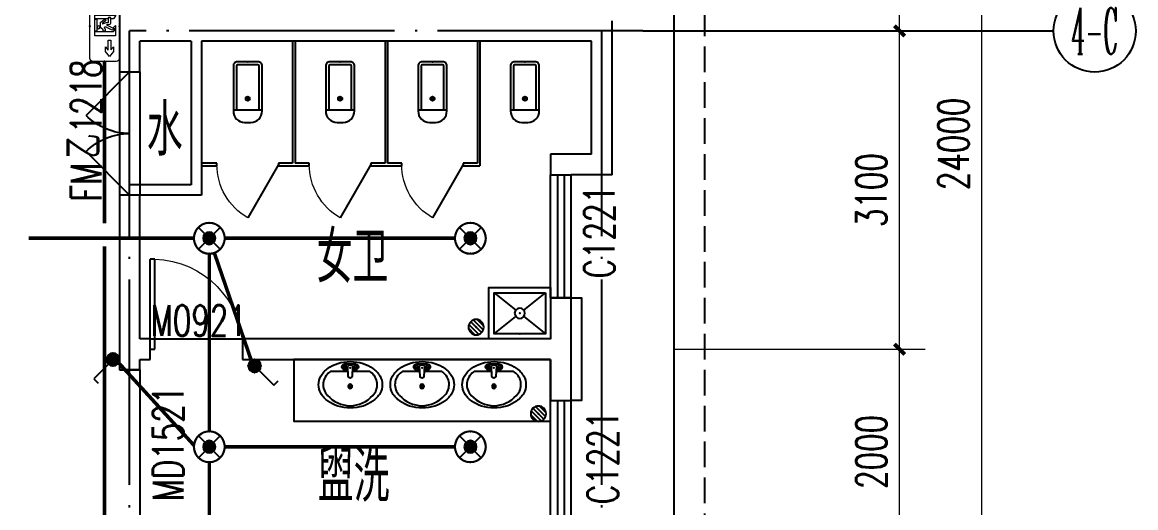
# Model space of a CAD drawing. Extents: x -124594 to 516503, y -3148 to 203159.
# Drawn here: x 60512 to 71358, y 103247 to 107976 of the extents above; entities that cross this region are included whole.
import ezdxf
from ezdxf.enums import TextEntityAlignment as Align

# ---------------------------------------------------------------- set-up
doc = ezdxf.new("R2010")
doc.units = 0
doc.header["$LTSCALE"] = 1000
doc.header["$MEASUREMENT"] = 0
doc.linetypes.add('DASH', pattern=[0.35, 0.25, -0.1])
doc.linetypes.add('DOTE', pattern=[2.42, 2, -0.2, 0.02, -0.2])
for name, color, linetype in [('AXIS', 3, 'Continuous'), ('AXIS_TEXT', 7, 'Continuous'), ('DOOR_FIRE_TEXT', 7, 'Continuous'), ('EQUIP-消防', 3, 'Continuous'), ('EQUIP-照明', 3, 'Continuous'), ('J-AXIS-轴线', 1, 'DOTE'), ('J-DOOR-窗', 8, 'Continuous'), ('J-DOOR-门', 8, 'Continuous'), ('J-DRAN-地面及散水', 45, 'Continuous'), ('J-FLOR-洞口', 4, 'Continuous'), ('J-FURN-厨卫', 253, 'Continuous'), ('J-WALL-墙体', 2, 'Continuous'), ('LATRINE', 8, 'Continuous'), ('PUB_TEXT', 7, 'Continuous'), ('TEL_TEXT', 7, 'Continuous'), ('WINDOW_TEXT', 7, 'Continuous'), ('WIRE-应急', 1, 'DASH'), ('WIRE-照明', 1, 'Continuous'), ('装饰柱', 7, 'Continuous')]:
    doc.layers.add(name, color=color, linetype=linetype)
doc.layers.add('建筑底图', color=8, linetype='Continuous', lineweight=5)
doc.styles.add('_TCH_AXIS', font='COMPLEX', dxfattribs={"bigfont": 'GBCBIG'})
doc.styles.add('_TCH_DIM_T3', font='SIMPLEX', dxfattribs={"width": 0.705882, "bigfont": 'GBCBIG'})
doc.styles.add('_TCH_WINDOW', font='SIMPLEX', dxfattribs={"height": 3.5, "bigfont": 'GBCBIG'})
doc.styles.add('_TEL_DIM', font='SIMPLEX', dxfattribs={"width": 0.8, "height": 3.5, "bigfont": 'HZTXT'})
doc.styles.add('COMPLEX', font='COMPLEX')
doc.styles.add('HZ', font='simplex.shx', dxfattribs={"width": 0.7, "bigfont": 'hztxt.shx'})
doc.dimstyles.new('_TCH_ARCH&&100', dxfattribs={"dimtxt": 297.5, "dimasz": 100, "dimexe": 250, "dimexo": 300, "dimgap": 126.25, "dimtad": 1, "dimdec": 0, "dimzin": 0, "dimdsep": 46, "dimtxsty": '_TCH_DIM_T3', "dimblk": 'ARCHTICK', "dimcen": 0.09, "dimclrt": 7, "dimazin": 2, "dimtfac": 1, "dimtdec": 0, "dimtix": 1, "dimtmove": 2, "dimatfit": 3, "dimfxl": 1, "dimtolj": 1, "dimtzin": 0, "dimarcsym": 0})

# ---------------------------------------------------------------- blocks, each defined once
blk = doc.blocks.new('$lvtry$00000196')
at = {"color": 0}
for points in [[(219, -385, 0.106486), (289, -308, 0.130324), (310, -225, 0.130324), (289, -143, 0.106486), (219, -66, 0.084172), (123, -18, 0.073176), (0, 0, 0.073176), (-123, -18, 0.084172), (-219, -66, 0.106486), (-289, -143, 0.130324), (-310, -225, 0.130324), (-289, -308, 0.106486), (-219, -385, 0.084172), (-123, -433, 0.073176), (0, -451, 0.073176), (123, -433, 0.084172)], [(-22, -44), (-17, -142, 1), (21, -142), (26, -44, 0.493794)]]:
    blk.add_lwpolyline(points, format="xyb", close=True, dxfattribs=at)
for points in [[(-218, -329, -0.467303), (-199, -103, -0.154885), (-179, -96), (-17, -96, -0.154885)], [(21, -96), (183, -96, -0.154885), (203, -103, -0.467303), (222, -329, -0.210278), (2, -430, -0.210278), (-218, -329, -0.467303)]]:
    blk.add_lwpolyline(points, format="xyb", dxfattribs=at)
for points in [[(-52, -25), (56, -25)], [(-52, -78), (-20, -78)], [(24, -78), (56, -78)]]:
    blk.add_lwpolyline(points, dxfattribs=at)
for centre, radius in [((-52, -52), 19.4), ((-52, -52), 12.6), ((56, -52), 19.4), ((56, -52), 12.6), ((2, -241), 19.7), ((2, -241), 14.7)]:
    blk.add_circle(centre, radius, dxfattribs=at)
for centre, start, end in [((-52, -52), 90, 270), ((56, -52), 270, 90)]:
    blk.add_arc(centre, 26.5, start, end, dxfattribs=at)
for p in [(2, -62), (2, -241)]:
    blk.add_point(p, dxfattribs=at)
blk = doc.blocks.new('$lvtry$00000171')
for p, q in [((-74, 11), (-11, 74)), ((-70, -27), (27, 70)), ((-53, -53), (53, 53)), ((-27, -70), (70, 27)), ((11, -74), (74, -11))]:
    blk.add_line(p, q)
blk.add_circle((0, 0), 75)
blk.add_point((0, 0))
blk = doc.blocks.new('$lvtry$00000191')
at = {"color": 0}
for p, q in [((-250, -50, 0), (-39, -219, 0)), ((39, -219, 0), (250, -50, 0)), ((-250, -450, 0), (-39, -281, 0)), ((39, -281, 0), (250, -450, 0))]:
    blk.add_line(p, q, dxfattribs=at)
at = {"color": 0, "elevation": 0}
for points in [[(300, -500), (300, 0), (-300, 0), (-300, -500)], [(250, -450), (250, -50), (-250, -50), (-250, -450)]]:
    blk.add_lwpolyline(points, close=True, dxfattribs=at)
at = {"color": 0}
blk.add_circle((0, -250, 0), 50, dxfattribs=at)
for p in [(0, -50, 0), (0, -250, 0)]:
    blk.add_point(p, dxfattribs=at)
blk = doc.blocks.new('_AXISO')
blk.add_circle((0, 0), 0.5)
at = {"layer": 'AXIS_TEXT', "style": 'COMPLEX', "width": 1.041667}
blk.add_attdef('A', text='', height=0.56, dxfattribs=at).set_placement((-0.25, -0.28), (0.25, -0.28), align=Align.FIT)
blk = doc.blocks.new('$TCHSYS$WIN2D')
for p, q in [((-0.5, 0.5), (0.5, 0.5)), ((-0.5, 0.5), (-0.5, -0.5)), ((0.5, 0.5), (0.5, -0.5)), ((0.5, 0.1667), (-0.5, 0.1667)), ((0.5, -0.1667), (-0.5, -0.1667)), ((-0.5, -0.5), (0.5, -0.5))]:
    blk.add_line(p, q)
blk = doc.blocks.new('_ArchTick')
at = {"color": 0, "linetype": 'ByBlock', "const_width": 0.4}
blk.add_lwpolyline([(-0.5, -0.5), (0.5, 0.5)], dxfattribs=at)
blk = doc.blocks.new('*D137')
at = {"layer": 'AXIS', "color": 0, "lineweight": -2, "transparency": 16777216}
for p, q in [((66858, 118791), (70108, 118791)), ((69858, 94791), (69858, 118791)), ((66858, 94791), (70108, 94791))]:
    blk.add_line(p, q, dxfattribs=at)
at = {"layer": 'Defpoints', "color": 0, "transparency": 16777216}
for p in [(66558, 118791), (69858, 118791), (66558, 94791)]:
    blk.add_point(p, dxfattribs=at)
at = {"layer": 'AXIS', "color": 0, "lineweight": -2, "transparency": 16777216, "xscale": 100, "yscale": 100, "zscale": 100}
for p, rotation in [((69858, 118791), 90), ((69858, 94791), 270)]:
    blk.add_blockref('_ArchTick', p, dxfattribs=dict(at, rotation=rotation))
at = {"layer": 'AXIS', "color": 7, "transparency": 16777216, "insert": (69583, 106791), "char_height": 297.5, "attachment_point": 5, "rotation": 90, "style": '_TCH_DIM_T3'}
blk.add_mtext('\\A1;24000', dxfattribs=at)
blk = doc.blocks.new('*D140')
at = {"layer": 'AXIS', "color": 0, "lineweight": -2, "transparency": 16777216}
for p, q in [((66858, 104791), (69308, 104791)), ((69058, 102791), (69058, 104791)), ((66858, 102791), (69308, 102791))]:
    blk.add_line(p, q, dxfattribs=at)
at = {"layer": 'Defpoints', "color": 0, "transparency": 16777216}
for p in [(66558, 104791), (69058, 104791), (66558, 102791)]:
    blk.add_point(p, dxfattribs=at)
at = {"layer": 'AXIS', "color": 0, "lineweight": -2, "transparency": 16777216, "xscale": 100, "yscale": 100, "zscale": 100}
for p, rotation in [((69058, 104791), 90), ((69058, 102791), 270)]:
    blk.add_blockref('_ArchTick', p, dxfattribs=dict(at, rotation=rotation))
at = {"layer": 'AXIS', "color": 7, "transparency": 16777216, "insert": (68783, 103791), "char_height": 297.5, "attachment_point": 5, "rotation": 90, "style": '_TCH_DIM_T3'}
blk.add_mtext('\\A1;2000', dxfattribs=at)
blk = doc.blocks.new('*D141')
at = {"layer": 'AXIS', "color": 0, "lineweight": -2, "transparency": 16777216}
for p, q in [((66858, 107891), (69308, 107891)), ((69058, 104791), (69058, 107891)), ((66858, 104791), (69308, 104791))]:
    blk.add_line(p, q, dxfattribs=at)
at = {"layer": 'Defpoints', "color": 0, "transparency": 16777216}
for p in [(66558, 107891), (69058, 107891), (66558, 104791)]:
    blk.add_point(p, dxfattribs=at)
at = {"layer": 'AXIS', "color": 0, "lineweight": -2, "transparency": 16777216, "xscale": 100, "yscale": 100, "zscale": 100}
for p, rotation in [((69058, 107891), 90), ((69058, 104791), 270)]:
    blk.add_blockref('_ArchTick', p, dxfattribs=dict(at, rotation=rotation))
at = {"layer": 'AXIS', "color": 7, "transparency": 16777216, "insert": (68783, 106341), "char_height": 297.5, "attachment_point": 5, "rotation": 90, "style": '_TCH_DIM_T3'}
blk.add_mtext('\\A1;3100', dxfattribs=at)
blk = doc.blocks.new('*D142')
at = {"layer": 'AXIS', "color": 0, "lineweight": -2, "transparency": 16777216}
for p, q in [((66858, 110791), (69308, 110791)), ((69058, 107891), (69058, 110791)), ((66858, 107891), (69308, 107891))]:
    blk.add_line(p, q, dxfattribs=at)
at = {"layer": 'Defpoints', "color": 0, "transparency": 16777216}
for p in [(66558, 110791), (69058, 110791), (66558, 107891)]:
    blk.add_point(p, dxfattribs=at)
at = {"layer": 'AXIS', "color": 0, "lineweight": -2, "transparency": 16777216, "xscale": 100, "yscale": 100, "zscale": 100}
for p, rotation in [((69058, 110791), 90), ((69058, 107891), 270)]:
    blk.add_blockref('_ArchTick', p, dxfattribs=dict(at, rotation=rotation))
at = {"layer": 'AXIS', "color": 7, "transparency": 16777216, "insert": (68783, 109341), "char_height": 297.5, "attachment_point": 5, "rotation": 90, "style": '_TCH_DIM_T3'}
blk.add_mtext('\\A1;2900', dxfattribs=at)
blk = doc.blocks.new('$DorLib2D$00000001')
for p, q in [((0.45, 0.975), (0.5, 0.975)), ((0.45, 0), (0.45, 0.975)), ((0.5, 0), (0.5, 0.975)), ((0.5, 0), (0.45, 0))]:
    blk.add_line(p, q)
at = {"lineweight": 13}
blk.add_arc((0.475, 0), 0.975, 91.4693, 180, dxfattribs=at)
blk = doc.blocks.new('$TCHSYS$APDOOR2D')
blk.add_line((0.5, 0), (0, 0.866))
at = {"lineweight": 13}
blk.add_arc((0.5, 0), 1, 120, 180, dxfattribs=at)
blk = doc.blocks.new('$DorLib2D$00000116')
at = {"color": 0}
for p, q in [((-0.5, 0), (-0.1464, 0.3536)), ((0.5, 0), (0.1464, 0.3536))]:
    blk.add_line(p, q, dxfattribs=at)
for centre, start, end in [((-0.5, 0), 0, 45), ((0.5, 0), 135, 180)]:
    blk.add_arc(centre, 0.5, start, end, dxfattribs=at)
blk = doc.blocks.new('$lvtry$00000202')
at = {"color": 0}
for p, q in [((-110, -40, 0), (-110, -470, 0)), ((100, -30, 0), (-100, -30, 0)), ((110, -470, 0), (110, -40, 0)), ((140, -470, 0), (-140, -470, 0))]:
    blk.add_line(p, q, dxfattribs=at)
at = {"color": 0, "elevation": 0}
blk.add_lwpolyline([(140, -40, 0.414214), (100, 0), (-100, 0, 0.414214), (-140, -40), (-140, -480, 0.414214), (-30, -590), (30, -590, 0.414214), (140, -480)], format="xyb", close=True, dxfattribs=at)
at = {"color": 0}
blk.add_circle((0, -359, 0), 20, dxfattribs=at)
for centre, start, end in [((-100, -40, 0), 90, 180), ((100, -40, 0), 0, 90)]:
    blk.add_arc(centre, 10, start, end, dxfattribs=at)
for p in [(0, 0, 0), (0, -359, 0)]:
    blk.add_point(p, dxfattribs=at)
blk = doc.blocks.new('$equip_U$00000090(cyquan-PC)')
at = {"lineweight": 0}
blk.add_lwpolyline([(-0.658, 0), (0.658, 0, 0.414214), (0.72, 0.062), (0.72, 0.538, 0.414213), (0.658, 0.6), (-0.658, 0.6, 0.414214), (-0.72, 0.538, 0), (-0.72, 0.062, 0.414245), (-0.658, 0, 18481.445439)], format="xyb", dxfattribs=at)
for points in [[(-0.22, 0.08), (-0.204, 0.08), (-0.145, 0.122), (-0.145, 0.172), (-0.153, 0.172, -1), (-0.153, 0.231), (-0.145, 0.231), (-0.145, 0.499, 0.414214), (-0.147, 0.501), (-0.22, 0.501)], [(0.102, 0.459, 0.414214), (0.104, 0.461), (0.104, 0.499, 0.414214), (0.102, 0.501), (-0.138, 0.501, 0.414214), (-0.14, 0.499), (-0.14, 0.461, 0.414214), (-0.138, 0.459)], [(0.108, 0.499), (0.108, 0.122), (0.066, 0.08), (0.201, 0.08), (0.201, 0.501), (0.11, 0.501, 0.414214)], [(0.104, 0.325, 0.414214), (0.102, 0.327), (0.075, 0.327), (0.034, 0.375, 0.221695), (0.018, 0.383), (-0.073, 0.383, 0.235469), (-0.08, 0.379), (-0.132, 0.31, 1), (-0.098, 0.286), (-0.057, 0.341), (-0.046, 0.341, -0.542956), (-0.042, 0.335), (-0.07, 0.271, 0.096289), (-0.073, 0.258), (-0.074, 0.223), (-0.153, 0.223, 1), (-0.153, 0.181), (-0.05, 0.181, 0.404026), (-0.029, 0.201), (-0.027, 0.258, -0.774283), (-0.023, 0.259), (0.039, 0.138, 1), (0.08, 0.159), (0.019, 0.279), (0.031, 0.308, -0.554309), (0.038, 0.309), (0.057, 0.287, 0.221695), (0.062, 0.285), (0.102, 0.285, 0.414214), (0.104, 0.287)], [(0.519, 0.119), (0.618, 0.201), (0.519, 0.284), (0.423, 0.284), (0.484, 0.233, -0.700208), (0.483, 0.229), (0.287, 0.229), (0.287, 0.174), (0.483, 0.174, -0.700208), (0.484, 0.17), (0.423, 0.119)], [(-0.01, 0.08), (0.055, 0.08, 0.912194), (0.025, 0.109)]]:
    blk.add_lwpolyline(points, format="xyb", close=True, dxfattribs=at)
blk.add_circle((0.024, 0.421), 0.0295, dxfattribs=at)
for p in [(0, 0.6), (-0.72, 0.3), (0.72, 0.3), (0, 0)]:
    blk.add_point(p)
at = {"color": 7, "style": '_TEL_DIM', "flags": 1}
for tag in ['A', 'REMARK']:
    blk.add_attdef(tag, text='', height=0.00002, dxfattribs=at).set_placement((0, 0), align=Align.MIDDLE_CENTER)
blk = doc.blocks.new('$equip_U$00000079(OW7S4Z35Z8O8O2W)')
at = {"xscale": -1.59999999999984, "yscale": 1.59999999999984, "zscale": 1.59999999999984}
blk.add_blockref('$equip_U$00000090(cyquan-PC)', (0, 0), dxfattribs=at)
at = {"color": 7, "style": '_TEL_DIM', "flags": 1}
blk.add_attdef('A', text='', height=0.0000333, dxfattribs=at).set_placement((0, 0), align=Align.MIDDLE_CENTER)
blk = doc.blocks.new('$equip$00002828')
for p, q in [((0.354, 0.354), (-0.354, -0.354)), ((-0.354, 0.354), (0.354, -0.354))]:
    blk.add_line(p, q)
at = {"const_width": 0.0667}
blk.add_lwpolyline([(0.5, 0, -1), (-0.5, 0, -1), (0.5, 0, 1)], format="xyb", dxfattribs=at)
for radius in [0.5, 0.2]:
    blk.add_circle((0, 0), radius)
for p in [(0, 0.5), (-0.5, 0), (0.5, 0), (0, -0.5)]:
    blk.add_point(p)
for points in [[(-0.173, 0.1), (0.173, 0.1), (-0.2, 0), (0.2, 0)], [(-0.173, -0.1), (0.173, -0.1), (-0.2, 0), (0.2, 0)], [(-0.1, 0.173), (0.1, 0.173), (-0.173, 0.1), (0.173, 0.1)], [(0, 0.2), (0, 0.2), (-0.1, 0.173), (0.1, 0.173)], [(-0.1, -0.173), (0.1, -0.173), (-0.173, -0.1), (0.173, -0.1)], [(0, -0.2), (0, -0.2), (-0.1, -0.173), (0.1, -0.173)]]:
    blk.add_solid(points)
at = {"color": 7, "style": '_TEL_DIM', "flags": 1}
for tag in ['A', 'REMARK']:
    blk.add_attdef(tag, text='', height=0.00002, dxfattribs=at).set_placement((0, 0), align=Align.MIDDLE_CENTER)
blk = doc.blocks.new('$equip$00001962')
for p, q in [((0.147, 0.356), (0.625, 0.833)), ((0.625, 0.833), (0.766, 0.692))]:
    blk.add_line(p, q)
blk.add_circle((0, 0.208), 0.208)
for p in [(0, 0.417), (-0.208, 0.208), (0, 0), (0.208, 0.208)]:
    blk.add_point(p)
for points in [[(-0.104, 0.389), (0.104, 0.389), (-0.18, 0.313), (0.18, 0.313)], [(0, 0.417), (0, 0.417), (-0.104, 0.389), (0.104, 0.389)], [(-0.18, 0.313), (0.18, 0.313), (-0.208, 0.208), (0.208, 0.208)], [(-0.18, 0.104), (0.18, 0.104), (-0.208, 0.208), (0.208, 0.208)], [(-0.104, 0.028), (0.104, 0.028), (-0.18, 0.104), (0.18, 0.104)], [(0, 0), (0, 0), (-0.104, 0.028), (0.104, 0.028)]]:
    blk.add_solid(points)
at = {"layer": 'TEL_TEXT', "style": '_TEL_DIM', "flags": 1}
blk.add_attdef('A', text='', height=0.00002, dxfattribs=at).set_placement((0, 0), align=Align.MIDDLE_CENTER)
blk = doc.blocks.new('DFDFFSDVG')
at = {"layer": 'AXIS', "color": 8}
blk.add_line((66558.3, 107890.8), (70558.3, 107890.8), dxfattribs=at)
at = {"layer": 'J-AXIS-轴线', "color": 8}
for p, q in [((61558.3, 93790.8), (61558.3, 119790.8)), ((66558.3, 107890.8), (61558.3, 107890.8)), ((66158.3, 93790.8), (66158.3, 107890.8))]:
    blk.add_line(p, q, dxfattribs=at)
at = {"layer": 'J-DOOR-窗', "color": 8}
for p, q in [((61458.3, 107491.7, 300), (61458.3, 106291.7, 300)), ((61658.3, 107491.7, 300), (61658.3, 106291.7, 300))]:
    blk.add_line(p, q, dxfattribs=at)
at = {"layer": 'J-DOOR-门', "color": 8}
blk.add_line((61758.3, 104890.8), (62658.3, 104890.8), dxfattribs=at)
at = {"layer": 'J-DRAN-地面及散水', "color": 8, "linetype": 'DASH'}
blk.add_lwpolyline([(67158.3, 119990.8), (67158.3, 93590.8), (17658.3, 93590.8), (17658.3, 119990.8)], dxfattribs=at)
at = {"layer": 'J-DRAN-地面及散水', "color": 8}
blk.add_lwpolyline([(66858.3, 119690.8), (66858.3, 93890.8), (17958.3, 93890.8), (17958.3, 119690.8)], dxfattribs=at)
at = {"layer": 'J-FLOR-洞口', "color": 8, "linetype": 'DASH'}
blk.add_line((61658.3, 104590.8), (61458.3, 104590.8), dxfattribs=at)
at = {"layer": 'J-FLOR-洞口', "color": 8}
blk.add_line((61658.3, 104590.8), (61658.3, 103090.8), dxfattribs=at)
at = {"layer": 'J-FURN-厨卫', "color": 8}
blk.add_lwpolyline([(65658.3, 104690.8), (63158.3, 104690.8), (63158.3, 104090.8), (65658.3, 104090.8)], close=True, dxfattribs=at)
at = {"layer": 'J-WALL-墙体', "color": 8}
for p, q in [((61458.3, 108315.8), (61458.3, 107890.8)), ((66258.3, 106490.8), (66258.3, 107990.8)), ((61458.3, 107890.8), (61458.3, 107491.7)), ((61658.3, 107491.7), (61658.3, 107790.8)), ((62158.3, 107790.8), (61658.3, 107790.8)), ((62158.3, 107790.8), (62158.3, 106390.8)), ((65758.3, 107790.8), (62258.3, 107790.8)), ((62258.3, 107790.8), (62258.3, 106290.8)), ((66058.3, 107790.8), (65758.3, 107790.8)), ((66058.3, 106690.8), (66058.3, 107790.8)), ((61458.3, 107491.7), (61658.3, 107491.7)), ((66058.3, 106690.8), (65658.3, 106690.8)), ((65658.3, 106690.8), (65658.3, 106490.8)), ((65658.3, 106490.8), (65858.3, 106490.8)), ((66258.3, 106490.8), (65858.3, 106490.8)), ((62158.3, 106390.8), (61558.3, 106390.8)), ((61558.3, 106290.8), (61558.3, 106390.8)), ((61658.3, 106291.7), (61458.3, 106291.7)), ((61458.3, 106291.7), (61458.3, 104790.8)), ((62258.3, 106290.8), (61558.3, 106290.8)), ((61658.3, 104890.8), (61658.3, 106291.7)), ((65858.3, 105290.8), (65658.3, 105290.8)), ((65658.3, 105290.8), (65658.3, 104890.8)), ((65858.3, 104790.8), (65858.3, 105290.8)), ((61758.3, 104890.8), (61658.3, 104890.8)), ((61758.3, 104690.8), (61758.3, 104890.8)), ((65658.3, 104890.8), (62658.3, 104890.8)), ((62658.3, 104890.8), (62658.3, 104690.8)), ((61458.3, 104790.8), (61458.3, 104590.8)), ((65858.3, 104290.8), (65858.3, 104790.8)), ((61658.3, 104590.8), (61658.3, 104690.8)), ((61658.3, 104690.8), (61758.3, 104690.8)), ((62658.3, 104690.8), (65658.3, 104690.8)), ((65658.3, 104690.8), (65658.3, 104290.8)), ((61458.3, 104590.8), (61658.3, 104590.8)), ((65658.3, 104290.8), (65858.3, 104290.8))]:
    blk.add_line(p, q, dxfattribs=at)
at = {"layer": 'LATRINE', "color": 8}
for p, q in [((63145.8, 107790.8), (63145.8, 106603.3)), ((63170.8, 107790.8), (63145.8, 107790.8)), ((63170.8, 107790.8), (63170.8, 106603.3)), ((64045.8, 107790.8), (64045.8, 106603.3)), ((64070.8, 107790.8), (64045.8, 107790.8)), ((64070.8, 107790.8), (64070.8, 106603.3)), ((64945.8, 107790.8), (64945.8, 106603.3)), ((64970.8, 107790.8), (64945.8, 107790.8)), ((64970.8, 107790.8), (64970.8, 106578.3)), ((62408.3, 106603.3), (62258.3, 106603.3)), ((62258.3, 106603.3), (62258.3, 106578.3)), ((62258.3, 106578.3), (62408.3, 106578.3)), ((62408.3, 106578.3), (62408.3, 106603.3)), ((63145.8, 106603.3), (63008.3, 106603.3)), ((63008.3, 106603.3), (63008.3, 106578.3)), ((63008.3, 106578.3), (63158.3, 106578.3)), ((63158.3, 106578.3), (63308.3, 106578.3)), ((63308.3, 106603.3), (63170.8, 106603.3)), ((63308.3, 106578.3), (63308.3, 106603.3)), ((64045.8, 106603.3), (63908.3, 106603.3)), ((63908.3, 106603.3), (63908.3, 106578.3)), ((63908.3, 106578.3), (64058.3, 106578.3)), ((64058.3, 106578.3), (64208.3, 106578.3)), ((64208.3, 106603.3), (64070.8, 106603.3)), ((64208.3, 106578.3), (64208.3, 106603.3)), ((64945.8, 106603.3), (64808.3, 106603.3)), ((64808.3, 106603.3), (64808.3, 106578.3)), ((64808.3, 106578.3), (64970.8, 106578.3))]:
    blk.add_line(p, q, dxfattribs=at)
at = {"layer": '装饰柱', "color": 8}
blk.add_lwpolyline([(65858.3, 105290.8), (65958.3, 105290.8), (65958.3, 104290.8), (65858.3, 104290.8)], dxfattribs=at)
at = {"layer": 'AXIS', "color": 8}
ref = blk.add_blockref('_AXISO', (70958.3, 107890.8), dxfattribs=dict(at, xscale=800, yscale=800, zscale=800))
ref.add_attrib('A', '4-C', dxfattribs={"layer": 'AXIS_TEXT', "color": 8, "height": 452.55, "style": '_TCH_AXIS', "width": 0.33871}).set_placement((70732.1, 107664.5), (71184.6, 107664.5), align=Align.FIT)
at = {"layer": 'J-DOOR-窗', "color": 8, "xscale": 1200, "yscale": -1200, "zscale": 200, "rotation": 270}
blk.add_blockref('$DorLib2D$00000116', (61558.3, 106891.7), dxfattribs=at)
at = {"layer": 'J-DOOR-窗', "color": 8}
ref = blk.add_blockref('$TCHSYS$WIN2D', (65758.3, 105890.8), dxfattribs=dict(at, xscale=1200, yscale=200, zscale=200, rotation=90))
ref.add_attrib('A', 'C1221', (66282.1, 105480.8), dxfattribs={"layer": 'WINDOW_TEXT', "color": 8, "height": 297.5, "rotation": 90, "style": '_TCH_WINDOW', "width": 0.705882})
ref = blk.add_blockref('$TCHSYS$WIN2D', (65758.3, 103690.8), dxfattribs=dict(at, xscale=1200, yscale=200, zscale=200, rotation=90))
ref.add_attrib('A', 'C1221', (66315.4, 103280.8), dxfattribs={"layer": 'WINDOW_TEXT', "color": 8, "height": 297.5, "rotation": 90, "style": '_TCH_WINDOW', "width": 0.705882})
at = {"layer": 'J-DOOR-门', "color": 8}
ref = blk.add_blockref('$DorLib2D$00000001', (62208.3, 104790.8), dxfattribs=dict(at, xscale=-900, yscale=900, zscale=200))
ref.add_attrib('A', 'M0921', (61763.3, 104921.4), dxfattribs={"layer": 'WINDOW_TEXT', "color": 8, "height": 297.5, "style": '_TCH_WINDOW', "width": 0.705882})
at = {"layer": 'J-FURN-厨卫', "color": 8}
for p in [(62708.3, 107590.8), (63608.3, 107590.8), (64508.3, 107590.8), (65408.3, 107590.8)]:
    blk.add_blockref('$lvtry$00000202', p, dxfattribs=at)
at = {"layer": 'J-FURN-厨卫', "color": 8, "yscale": -1}
blk.add_blockref('$lvtry$00000191', (65358.3, 104890.8), dxfattribs=at)
at = {"layer": 'J-FURN-厨卫', "color": 8, "yscale": -1, "rotation": 180}
for name, p in [('$lvtry$00000171', (64933.1, 105005.7)), ('$lvtry$00000196', (63708.3, 104670.8)), ('$lvtry$00000196', (64408.3, 104670.8)), ('$lvtry$00000196', (65108.3, 104670.8)), ('$lvtry$00000171', (65539.6, 104162.9))]:
    blk.add_blockref(name, p, dxfattribs=at)
at = {"layer": 'LATRINE', "color": 8, "xscale": 600, "yscale": -600, "zscale": 25}
for p in [(62708.3, 106590.8), (63608.3, 106590.8), (64508.3, 106590.8)]:
    blk.add_blockref('$TCHSYS$APDOOR2D', p, dxfattribs=at)
at = {"layer": 'DOOR_FIRE_TEXT', "color": 8, "style": '_TCH_WINDOW', "width": 0.705882}
for s, p in [('1218', (61282.4, 106894.6)), ('FM', (61282.4, 106228.8))]:
    blk.add_text(s, height=297.5, rotation=90, dxfattribs=at).set_placement(p)
at = {"layer": 'DOOR_FIRE_TEXT', "color": 8, "style": '_TCH_WINDOW'}
blk.add_text('乙', height=337.6, rotation=90, dxfattribs=at).set_placement((61282.4, 106648.8))
at = {"layer": 'PUB_TEXT', "color": 8, "style": 'HZ', "width": 0.7}
for s, p in [('水', (61724.8, 106677.5)), ('女卫', (63379.1, 105436.6)), ('盥洗', (63390.1, 103304.4))]:
    blk.add_text(s, height=500, dxfattribs=at).set_placement(p)
at = {"layer": 'WINDOW_TEXT', "color": 8, "style": '_TCH_WINDOW', "width": 0.705882}
blk.add_text('MD1521', height=297.5, rotation=90, dxfattribs=at).set_placement((62082.1, 103310.8))
at = {"layer": 'AXIS', "color": 8}
for p1, p2, distance, picture, middle in [((66558.3, 94790.8), (66558.3, 118790.8), -3300, '*D137', (69583.3, 106790.8)), ((66558.3, 107890.8), (66558.3, 110790.8), -2500, '*D142', (68783.3, 109340.8)), ((66558.3, 104790.8), (66558.3, 107890.8), -2500, '*D141', (68783.3, 106340.8)), ((66558.3, 102790.8), (66558.3, 104790.8), -2500, '*D140', (68783.3, 103790.8))]:
    dim = blk.add_aligned_dim(p1=p1, p2=p2, distance=distance, dimstyle='_TCH_ARCH&&100', dxfattribs=at)
    dim.commit()
    dim.dimension.update_dxf_attribs({"geometry": picture, "text_midpoint": middle})

msp = doc.modelspace()

# ---------------------------------------------------------------- linework, layer by layer
at = {"layer": 'WIRE-应急', "const_width": 35}
for points in [[(61314, 106019), (61314, 107594)], [(61314, 100165), (61314, 105794)]]:
    msp.add_lwpolyline(points, dxfattribs=at)
at = {"layer": 'WIRE-照明', "const_width": 35}
for points in [[(62184, 105872), (60575, 105872)], [(64727, 105872), (62484, 105872)], [(62334, 103991), (62334, 105722)], [(62743, 104682), (62383, 105730)], [(62184, 103856), (61450, 104660)], [(64727, 103841), (62484, 103841)], [(62334, 100460), (62334, 103691)]]:
    msp.add_lwpolyline(points, dxfattribs=at)

# ---------------------------------------------------------------- block references
at = {"layer": 'EQUIP-消防', "xscale": 300, "yscale": 300, "zscale": 300, "rotation": 90}
msp.add_blockref('$equip_U$00000079(OW7S4Z35Z8O8O2W)', (61458, 107939), dxfattribs=at)
at = {"layer": 'EQUIP-照明', "xscale": -300, "yscale": 300, "zscale": 300}
for p in [(62334, 105872), (64877, 105872), (62334, 103841), (64877, 103841)]:
    msp.add_blockref('$equip$00002828', p, dxfattribs=at)
for p, rotation in [((61458, 104691), 90.00000000000007), ((62775, 104691), 180)]:
    msp.add_blockref('$equip$00001962', p, dxfattribs=dict(at, rotation=rotation))
at = {"layer": '建筑底图'}
msp.add_blockref('DFDFFSDVG', (0, 0), dxfattribs=at)

doc.saveas('drawing.dxf')
